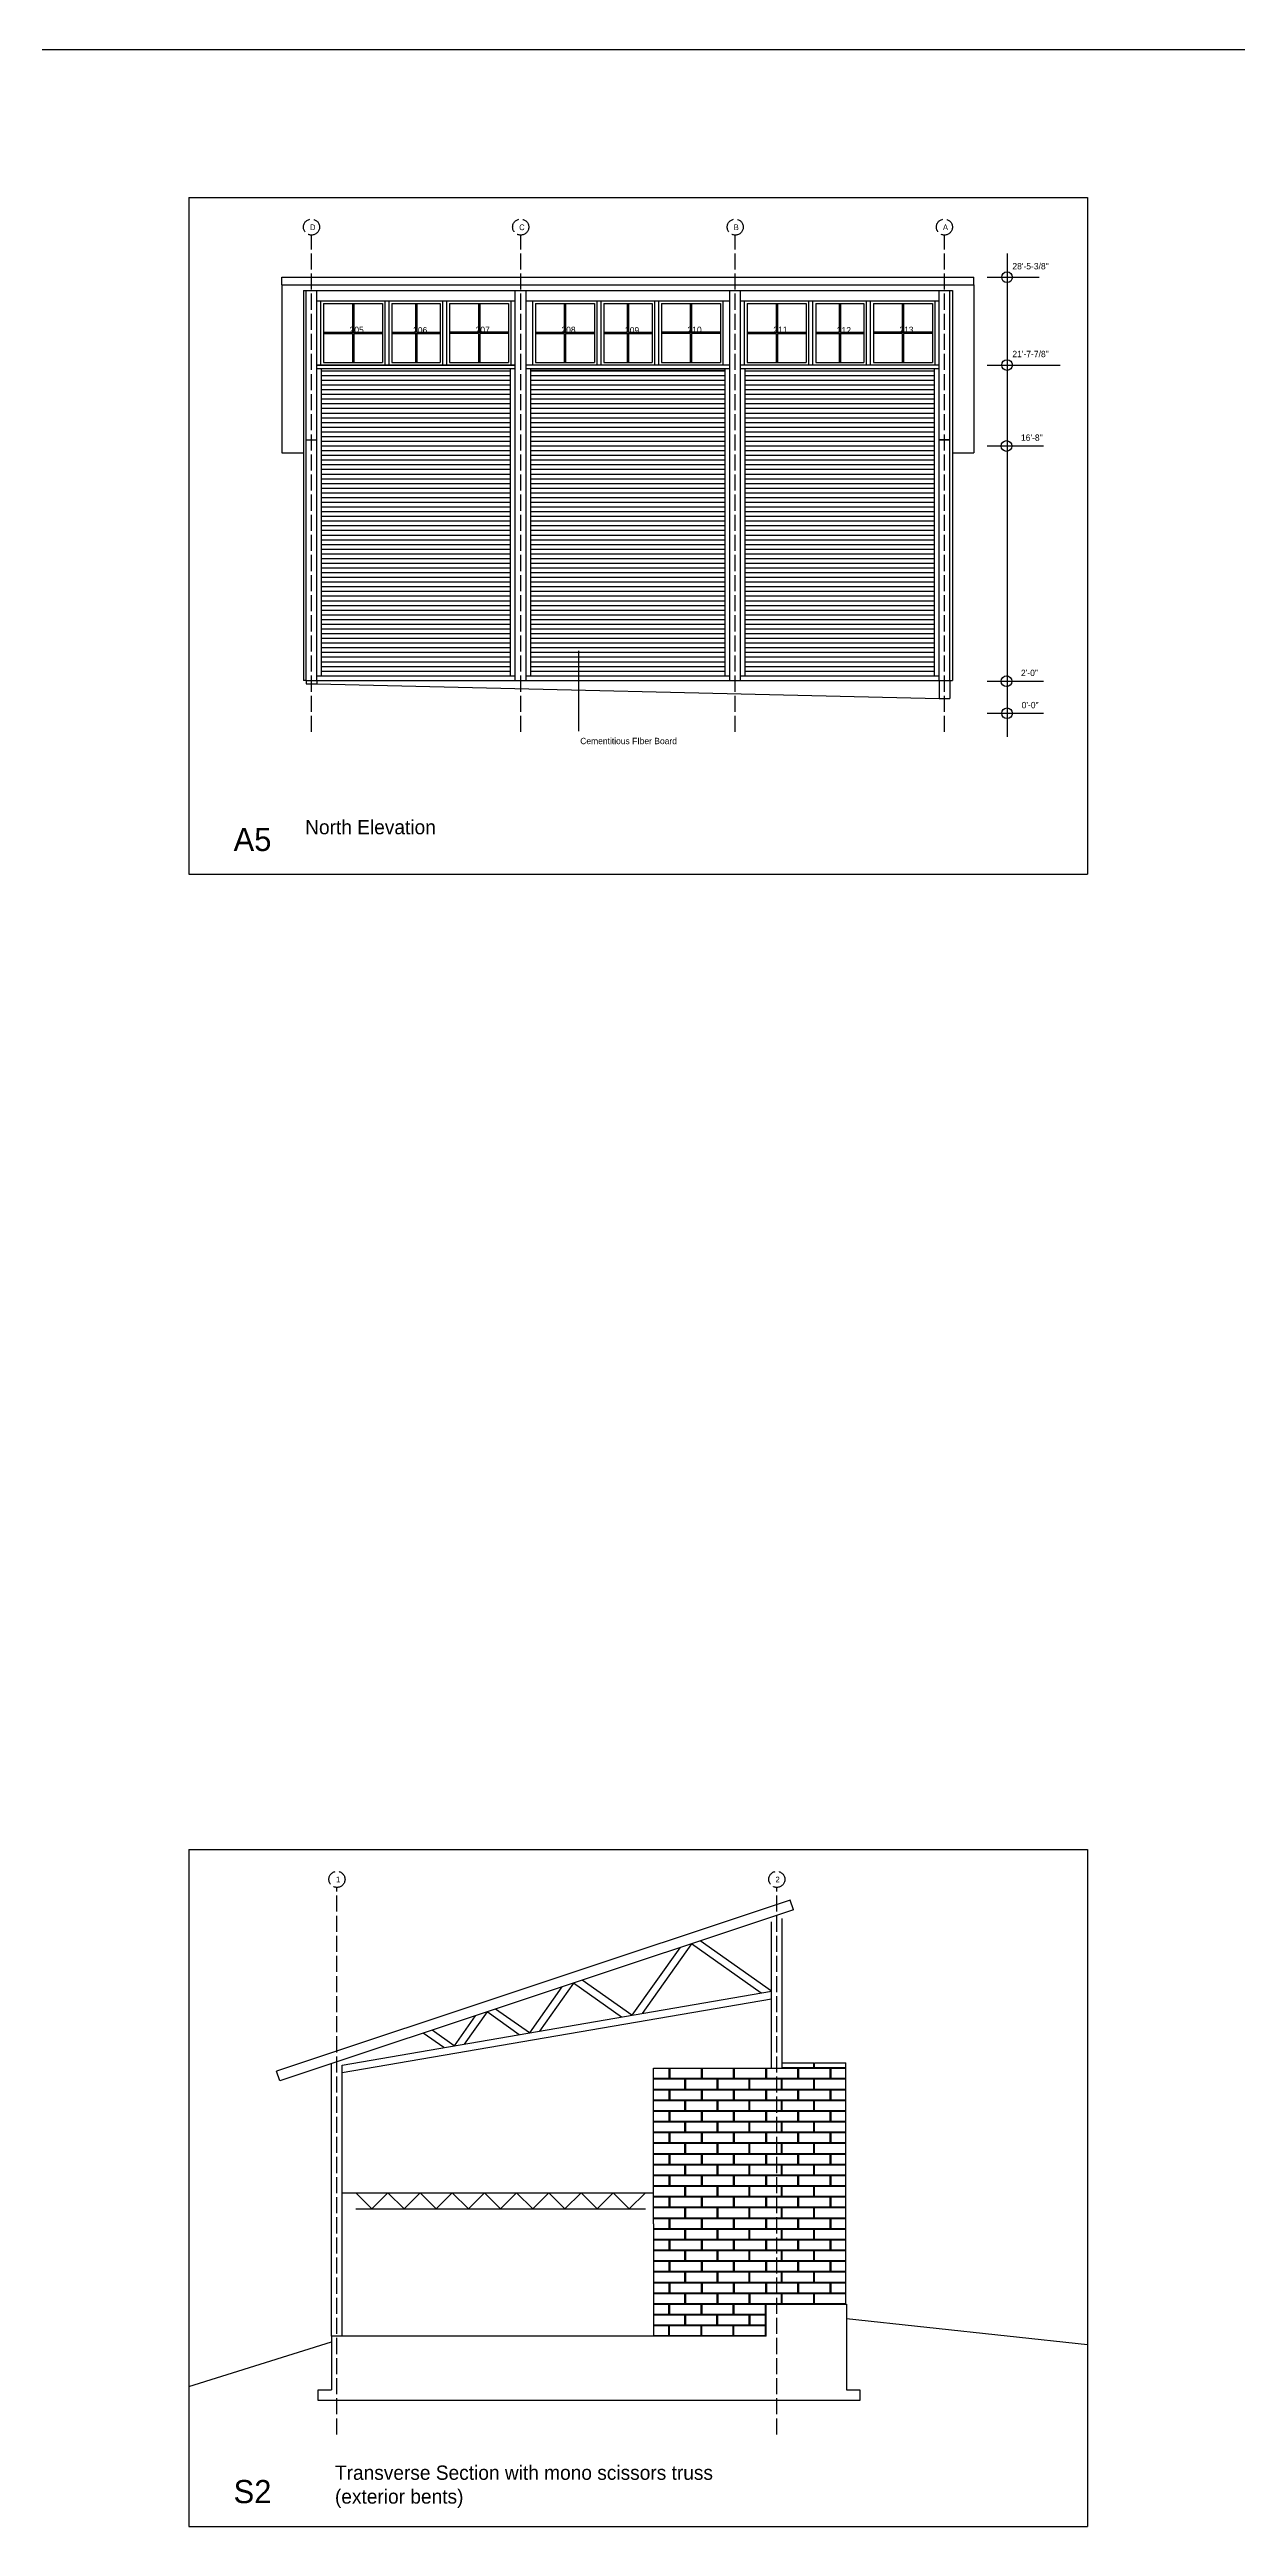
# Model space of a CAD drawing. Header units: inches. Extents: x 1267 to 6358, y -2516 to 4336.
# Drawn here: x 2868 to 3754, y -509 to 1339 of the extents above; entities that cross this region are included whole.
import ezdxf

# ---------------------------------------------------------------- set-up
doc = ezdxf.new("R2010")
doc.units = ezdxf.units.IN
doc.header["$MEASUREMENT"] = 0
doc.linetypes.add('ACAD_ISO02W100', pattern=[15, 12, -3])
for name, color, linetype in [('blocks', 251, 'Continuous'), ('const', 7, 'Continuous'), ('e1', 7, 'Continuous'), ('e2', 251, 'Continuous'), ('grid', 252, 'ACAD_ISO02W100'), ('walls', 7, 'Continuous')]:
    doc.layers.add(name, color=color, linetype=linetype)

msp = doc.modelspace()

# ---------------------------------------------------------------- linework, layer by layer
for p, q in [((2971.7, 1228.4), (3641.8, 1228.4)), ((2971.7, 1228.4), (2971.7, 723.4)), ((3641.8, 1228.4), (3641.8, 723.4)), ((2971.7, 723.4), (3641.8, 723.4)), ((2971.7, -4.1), (3641.8, -4.1)), ((2971.7, -4.1), (2971.7, -509.1)), ((3641.8, -4.1), (3641.8, -509.1)), ((3402.2, -343.3), (3414.2, -343.3)), ((2971.7, -509.1), (3641.8, -509.1))]:
    msp.add_line(p, q)
at = {"layer": 'blocks'}
for p, q in [((3414.2, -166.8), (3414.2, -163.3)), ((3437.7, -166.8), (3437.7, -163.3)), ((3438.2, -166.8), (3438.2, -163.3)), ((3318.2, -174.8), (3330, -174.8)), ((3318.2, -175.3), (3341.7, -175.3)), ((3318.2, -182.8), (3341.7, -182.8)), ((3318.2, -183.3), (3330, -183.3)), ((3330, -174.8), (3330, -167.3)), ((3330, -190.8), (3330, -183.3)), ((3330.5, -167.3), (3330.5, -174.8)), ((3330.5, -174.8), (3354, -174.8)), ((3330.5, -183.3), (3354, -183.3)), ((3330.5, -183.3), (3330.5, -190.8)), ((3341.7, -182.8), (3341.7, -175.3)), ((3342.2, -175.3), (3365.7, -175.3)), ((3342.2, -175.3), (3342.2, -182.8)), ((3342.2, -182.8), (3365.7, -182.8)), ((3354, -174.8), (3354, -167.3)), ((3354, -190.8), (3354, -183.3)), ((3354.5, -167.3), (3354.5, -174.8)), ((3354.5, -174.8), (3378, -174.8)), ((3354.5, -183.3), (3378, -183.3)), ((3354.5, -183.3), (3354.5, -190.8)), ((3365.7, -182.8), (3365.7, -175.3)), ((3366.2, -175.3), (3389.7, -175.3)), ((3366.2, -175.3), (3366.2, -182.8)), ((3366.2, -182.8), (3389.7, -182.8)), ((3378, -174.8), (3378, -167.3)), ((3378, -190.8), (3378, -183.3)), ((3378.5, -167.3), (3378.5, -174.8)), ((3378.5, -174.8), (3402, -174.8)), ((3378.5, -183.3), (3378.5, -190.8)), ((3378.5, -183.3), (3402, -183.3)), ((3389.7, -182.8), (3389.7, -175.3)), ((3390.2, -175.3), (3413.7, -175.3)), ((3390.2, -182.8), (3390.2, -175.3)), ((3390.2, -182.8), (3413.7, -182.8)), ((3402, -174.8), (3402, -167.3)), ((3402, -190.8), (3402, -183.3)), ((3402.5, -167.3), (3402.5, -174.8)), ((3402.5, -174.8), (3426, -174.8)), ((3402.5, -183.3), (3426, -183.3)), ((3402.5, -183.3), (3402.5, -190.8)), ((3413.7, -182.8), (3413.7, -175.3)), ((3414.2, -166.8), (3437.7, -166.8)), ((3414.2, -167.3), (3426, -167.3)), ((3414.2, -175.3), (3437.7, -175.3)), ((3414.2, -182.8), (3414.2, -175.3)), ((3414.2, -182.8), (3437.7, -182.8)), ((3426, -174.8), (3426, -167.3)), ((3426, -190.8), (3426, -183.3)), ((3426.5, -167.3), (3450, -167.3)), ((3426.5, -167.3), (3426.5, -174.8)), ((3426.5, -174.8), (3450, -174.8)), ((3426.5, -183.3), (3450, -183.3)), ((3426.5, -183.3), (3426.5, -190.8)), ((3437.7, -182.8), (3437.7, -175.3)), ((3438.2, -166.8), (3461.7, -166.8)), ((3438.2, -175.3), (3461.7, -175.3)), ((3438.2, -182.8), (3438.2, -175.3)), ((3438.2, -182.8), (3461.7, -182.8)), ((3450, -174.8), (3450, -167.3)), ((3450, -190.8), (3450, -183.3)), ((3450.5, -167.3), (3450.5, -174.8)), ((3450.5, -167.3), (3461.7, -167.3)), ((3450.5, -174.8), (3461.7, -174.8)), ((3450.5, -183.3), (3461.7, -183.3)), ((3450.5, -183.3), (3450.5, -190.8)), ((3318.2, -190.8), (3330, -190.8)), ((3318.2, -191.3), (3341.7, -191.3)), ((3318.2, -198.8), (3341.7, -198.8)), ((3318.2, -199.3), (3330, -199.3)), ((3330, -206.8), (3330, -199.3)), ((3330.5, -190.8), (3354, -190.8)), ((3330.5, -199.3), (3330.5, -206.8)), ((3330.5, -199.3), (3354, -199.3)), ((3341.7, -198.8), (3341.7, -191.3)), ((3342.2, -191.3), (3365.7, -191.3)), ((3342.2, -191.3), (3342.2, -198.8)), ((3342.2, -198.8), (3365.7, -198.8)), ((3354, -206.8), (3354, -199.3)), ((3354.5, -190.8), (3378, -190.8)), ((3354.5, -199.3), (3354.5, -206.8)), ((3354.5, -199.3), (3378, -199.3)), ((3365.7, -198.8), (3365.7, -191.3)), ((3366.2, -191.3), (3389.7, -191.3)), ((3366.2, -191.3), (3366.2, -198.8)), ((3366.2, -198.8), (3389.7, -198.8)), ((3378, -206.8), (3378, -199.3)), ((3378.5, -190.8), (3402, -190.8)), ((3378.5, -199.3), (3378.5, -206.8)), ((3378.5, -199.3), (3402, -199.3)), ((3389.7, -198.8), (3389.7, -191.3)), ((3390.2, -191.3), (3413.7, -191.3)), ((3390.2, -198.8), (3390.2, -191.3)), ((3390.2, -198.8), (3413.7, -198.8)), ((3402, -206.8), (3402, -199.3)), ((3402.5, -190.8), (3426, -190.8)), ((3402.5, -199.3), (3402.5, -206.8)), ((3402.5, -199.3), (3426, -199.3)), ((3413.7, -198.8), (3413.7, -191.3)), ((3414.2, -191.3), (3437.7, -191.3)), ((3414.2, -198.8), (3414.2, -191.3)), ((3414.2, -198.8), (3437.7, -198.8)), ((3426, -206.8), (3426, -199.3)), ((3426.5, -190.8), (3450, -190.8)), ((3426.5, -199.3), (3450, -199.3)), ((3426.5, -199.3), (3426.5, -206.8)), ((3437.7, -198.8), (3437.7, -191.3)), ((3438.2, -191.3), (3461.7, -191.3)), ((3438.2, -198.8), (3438.2, -191.3)), ((3438.2, -198.8), (3461.7, -198.8)), ((3450, -206.8), (3450, -199.3)), ((3450.5, -190.8), (3461.7, -190.8)), ((3450.5, -199.3), (3450.5, -206.8)), ((3450.5, -199.3), (3461.7, -199.3)), ((3318.2, -206.8), (3330, -206.8)), ((3318.2, -207.3), (3341.7, -207.3)), ((3318.2, -214.8), (3341.7, -214.8)), ((3318.2, -215.3), (3330, -215.3)), ((3330, -222.8), (3330, -215.3)), ((3330.5, -206.8), (3354, -206.8)), ((3330.5, -215.3), (3354, -215.3)), ((3330.5, -215.3), (3330.5, -222.8)), ((3341.7, -214.8), (3341.7, -207.3)), ((3342.2, -207.3), (3342.2, -214.8)), ((3342.2, -207.3), (3365.7, -207.3)), ((3342.2, -214.8), (3365.7, -214.8)), ((3354, -222.8), (3354, -215.3)), ((3354.5, -206.8), (3378, -206.8)), ((3354.5, -215.3), (3378, -215.3)), ((3354.5, -215.3), (3354.5, -222.8)), ((3365.7, -214.8), (3365.7, -207.3)), ((3366.2, -207.3), (3389.7, -207.3)), ((3366.2, -207.3), (3366.2, -214.8)), ((3366.2, -214.8), (3389.7, -214.8)), ((3378, -222.8), (3378, -215.3)), ((3378.5, -206.8), (3402, -206.8)), ((3378.5, -215.3), (3378.5, -222.8)), ((3378.5, -215.3), (3402, -215.3)), ((3389.7, -214.8), (3389.7, -207.3)), ((3390.2, -214.8), (3390.2, -207.3)), ((3390.2, -207.3), (3413.7, -207.3)), ((3390.2, -214.8), (3413.7, -214.8)), ((3402, -222.8), (3402, -215.3)), ((3402.5, -206.8), (3426, -206.8)), ((3402.5, -215.3), (3426, -215.3)), ((3402.5, -215.3), (3402.5, -222.8)), ((3413.7, -214.8), (3413.7, -207.3)), ((3414.2, -207.3), (3437.7, -207.3)), ((3414.2, -214.8), (3414.2, -207.3)), ((3414.2, -214.8), (3437.7, -214.8)), ((3426, -222.8), (3426, -215.3)), ((3426.5, -206.8), (3450, -206.8)), ((3426.5, -215.3), (3450, -215.3)), ((3426.5, -215.3), (3426.5, -222.8)), ((3437.7, -214.8), (3437.7, -207.3)), ((3438.2, -214.8), (3438.2, -207.3)), ((3438.2, -207.3), (3461.7, -207.3)), ((3438.2, -214.8), (3461.7, -214.8)), ((3450, -222.8), (3450, -215.3)), ((3450.5, -206.8), (3461.7, -206.8)), ((3450.5, -215.3), (3461.7, -215.3)), ((3450.5, -215.3), (3450.5, -222.8)), ((3318.2, -222.8), (3330, -222.8)), ((3318.2, -223.3), (3341.7, -223.3)), ((3318.2, -230.8), (3341.7, -230.8)), ((3318.2, -231.3), (3330, -231.3)), ((3318.2, -238.8), (3330, -238.8)), ((3318.2, -239.3), (3341.7, -239.3)), ((3330, -238.8), (3330, -231.3)), ((3330.5, -222.8), (3354, -222.8)), ((3330.5, -231.3), (3354, -231.3)), ((3330.5, -231.3), (3330.5, -238.8)), ((3330.5, -238.8), (3354, -238.8)), ((3341.7, -230.8), (3341.7, -223.3)), ((3341.7, -246.8), (3341.7, -239.3)), ((3342.2, -223.3), (3365.7, -223.3)), ((3342.2, -223.3), (3342.2, -230.8)), ((3342.2, -230.8), (3365.7, -230.8)), ((3342.2, -239.3), (3365.7, -239.3)), ((3342.2, -239.3), (3342.2, -246.8)), ((3354, -238.8), (3354, -231.3)), ((3354.5, -222.8), (3378, -222.8)), ((3354.5, -231.3), (3378, -231.3)), ((3354.5, -231.3), (3354.5, -238.8)), ((3354.5, -238.8), (3378, -238.8)), ((3365.7, -230.8), (3365.7, -223.3)), ((3365.7, -246.8), (3365.7, -239.3)), ((3366.2, -223.3), (3389.7, -223.3)), ((3366.2, -223.3), (3366.2, -230.8)), ((3366.2, -230.8), (3389.7, -230.8)), ((3366.2, -239.3), (3389.7, -239.3)), ((3366.2, -239.3), (3366.2, -246.8)), ((3378, -238.8), (3378, -231.3)), ((3378.5, -222.8), (3402, -222.8)), ((3378.5, -231.3), (3378.5, -238.8)), ((3378.5, -231.3), (3402, -231.3)), ((3378.5, -238.8), (3402, -238.8)), ((3389.7, -230.8), (3389.7, -223.3)), ((3389.7, -246.8), (3389.7, -239.3)), ((3390.2, -223.3), (3413.7, -223.3)), ((3390.2, -230.8), (3390.2, -223.3)), ((3390.2, -230.8), (3413.7, -230.8)), ((3390.2, -239.3), (3413.7, -239.3)), ((3390.2, -246.8), (3390.2, -239.3)), ((3402, -238.8), (3402, -231.3)), ((3402.5, -222.8), (3426, -222.8)), ((3402.5, -231.3), (3426, -231.3)), ((3402.5, -231.3), (3402.5, -238.8)), ((3402.5, -238.8), (3426, -238.8)), ((3413.7, -230.8), (3413.7, -223.3)), ((3413.7, -246.8), (3413.7, -239.3)), ((3414.2, -223.3), (3437.7, -223.3)), ((3414.2, -230.8), (3414.2, -223.3)), ((3414.2, -230.8), (3437.7, -230.8)), ((3414.2, -239.3), (3437.7, -239.3)), ((3414.2, -246.8), (3414.2, -239.3)), ((3426, -238.8), (3426, -231.3)), ((3426.5, -222.8), (3450, -222.8)), ((3426.5, -231.3), (3450, -231.3)), ((3426.5, -231.3), (3426.5, -238.8)), ((3426.5, -238.8), (3450, -238.8)), ((3437.7, -230.8), (3437.7, -223.3)), ((3437.7, -246.8), (3437.7, -239.3)), ((3438.2, -223.3), (3461.7, -223.3)), ((3438.2, -230.8), (3438.2, -223.3)), ((3438.2, -230.8), (3461.7, -230.8)), ((3438.2, -239.3), (3461.7, -239.3)), ((3438.2, -246.8), (3438.2, -239.3)), ((3450, -238.8), (3450, -231.3)), ((3450.5, -222.8), (3461.7, -222.8)), ((3450.5, -231.3), (3461.7, -231.3)), ((3450.5, -231.3), (3450.5, -238.8)), ((3450.5, -238.8), (3461.7, -238.8)), ((3318.2, -246.8), (3341.7, -246.8)), ((3318.2, -247.3), (3330, -247.3)), ((3318.2, -254.8), (3330, -254.8)), ((3318.2, -255.3), (3341.7, -255.3)), ((3330, -254.8), (3330, -247.3)), ((3330.5, -247.3), (3354, -247.3)), ((3330.5, -247.3), (3330.5, -254.8)), ((3330.5, -254.8), (3354, -254.8)), ((3341.7, -262.8), (3341.7, -255.3)), ((3342.2, -246.8), (3365.7, -246.8)), ((3342.2, -255.3), (3342.2, -262.8)), ((3342.2, -255.3), (3365.7, -255.3)), ((3354, -254.8), (3354, -247.3)), ((3354.5, -247.3), (3378, -247.3)), ((3354.5, -247.3), (3354.5, -254.8)), ((3354.5, -254.8), (3378, -254.8)), ((3365.7, -262.8), (3365.7, -255.3)), ((3366.2, -246.8), (3389.7, -246.8)), ((3366.2, -255.3), (3389.7, -255.3)), ((3366.2, -255.3), (3366.2, -262.8)), ((3378, -254.8), (3378, -247.3)), ((3378.5, -247.3), (3378.5, -254.8)), ((3378.5, -247.3), (3402, -247.3)), ((3378.5, -254.8), (3402, -254.8)), ((3389.7, -262.8), (3389.7, -255.3)), ((3390.2, -246.8), (3413.7, -246.8)), ((3390.2, -262.8), (3390.2, -255.3)), ((3390.2, -255.3), (3413.7, -255.3)), ((3402, -254.8), (3402, -247.3)), ((3402.5, -247.3), (3426, -247.3)), ((3402.5, -247.3), (3402.5, -254.8)), ((3402.5, -254.8), (3426, -254.8)), ((3413.7, -262.8), (3413.7, -255.3)), ((3414.2, -246.8), (3437.7, -246.8)), ((3414.2, -255.3), (3437.7, -255.3)), ((3414.2, -262.8), (3414.2, -255.3)), ((3426, -254.8), (3426, -247.3)), ((3426.5, -247.3), (3450, -247.3)), ((3426.5, -247.3), (3426.5, -254.8)), ((3426.5, -254.8), (3450, -254.8)), ((3437.7, -262.8), (3437.7, -255.3)), ((3438.2, -246.8), (3461.7, -246.8)), ((3438.2, -262.8), (3438.2, -255.3)), ((3438.2, -255.3), (3461.7, -255.3)), ((3450, -254.8), (3450, -247.3)), ((3450.5, -247.3), (3461.7, -247.3)), ((3450.5, -247.3), (3450.5, -254.8)), ((3450.5, -254.8), (3461.7, -254.8)), ((3318.2, -262.8), (3341.7, -262.8)), ((3318.2, -263.3), (3330, -263.3)), ((3318.2, -270.8), (3330, -270.8)), ((3318.2, -271.3), (3341.7, -271.3)), ((3330, -270.8), (3330, -263.3)), ((3330.5, -263.3), (3354, -263.3)), ((3330.5, -263.3), (3330.5, -270.8)), ((3330.5, -270.8), (3354, -270.8)), ((3341.7, -278.8), (3341.7, -271.3)), ((3342.2, -262.8), (3365.7, -262.8)), ((3342.2, -271.3), (3365.7, -271.3)), ((3342.2, -271.3), (3342.2, -278.8)), ((3354, -270.8), (3354, -263.3)), ((3354.5, -263.3), (3378, -263.3)), ((3354.5, -263.3), (3354.5, -270.8)), ((3354.5, -270.8), (3378, -270.8)), ((3365.7, -278.8), (3365.7, -271.3)), ((3366.2, -262.8), (3389.7, -262.8)), ((3366.2, -271.3), (3389.7, -271.3)), ((3366.2, -271.3), (3366.2, -278.8)), ((3378, -270.8), (3378, -263.3)), ((3378.5, -263.3), (3378.5, -270.8)), ((3378.5, -263.3), (3402, -263.3)), ((3378.5, -270.8), (3402, -270.8)), ((3389.7, -278.8), (3389.7, -271.3)), ((3390.2, -262.8), (3413.7, -262.8)), ((3390.2, -271.3), (3413.7, -271.3)), ((3390.2, -278.8), (3390.2, -271.3)), ((3402, -270.8), (3402, -263.3)), ((3402.5, -263.3), (3426, -263.3)), ((3402.5, -263.3), (3402.5, -270.8)), ((3402.5, -270.8), (3426, -270.8)), ((3413.7, -278.8), (3413.7, -271.3)), ((3414.2, -262.8), (3437.7, -262.8)), ((3414.2, -271.3), (3437.7, -271.3)), ((3414.2, -278.8), (3414.2, -271.3)), ((3426, -270.8), (3426, -263.3)), ((3426.5, -263.3), (3450, -263.3)), ((3426.5, -263.3), (3426.5, -270.8)), ((3426.5, -270.8), (3450, -270.8)), ((3437.7, -278.8), (3437.7, -271.3)), ((3438.2, -262.8), (3461.7, -262.8)), ((3438.2, -271.3), (3461.7, -271.3)), ((3438.2, -278.8), (3438.2, -271.3)), ((3450, -270.8), (3450, -263.3)), ((3450.5, -263.3), (3461.7, -263.3)), ((3450.5, -263.3), (3450.5, -270.8)), ((3450.5, -270.8), (3461.7, -270.8)), ((3318.2, -278.8), (3341.7, -278.8)), ((3318.2, -279.3), (3330, -279.3)), ((3318.2, -286.8), (3330, -286.8)), ((3318.2, -287.3), (3341.7, -287.3)), ((3318.2, -294.8), (3341.7, -294.8)), ((3318.2, -295.3), (3330, -295.3)), ((3330, -286.8), (3330, -279.3)), ((3330, -302.8), (3330, -295.3)), ((3330.5, -279.3), (3354, -279.3)), ((3330.5, -279.3), (3330.5, -286.8)), ((3330.5, -286.8), (3354, -286.8)), ((3330.5, -295.3), (3354, -295.3)), ((3330.5, -295.3), (3330.5, -302.8)), ((3341.7, -294.8), (3341.7, -287.3)), ((3342.2, -278.8), (3365.7, -278.8)), ((3342.2, -287.3), (3365.7, -287.3)), ((3342.2, -287.3), (3342.2, -294.8)), ((3342.2, -294.8), (3365.7, -294.8)), ((3354, -286.8), (3354, -279.3)), ((3354, -302.8), (3354, -295.3)), ((3354.5, -279.3), (3378, -279.3)), ((3354.5, -279.3), (3354.5, -286.8)), ((3354.5, -286.8), (3378, -286.8)), ((3354.5, -295.3), (3378, -295.3)), ((3354.5, -295.3), (3354.5, -302.8)), ((3365.7, -294.8), (3365.7, -287.3)), ((3366.2, -278.8), (3389.7, -278.8)), ((3366.2, -287.3), (3389.7, -287.3)), ((3366.2, -287.3), (3366.2, -294.8)), ((3366.2, -294.8), (3389.7, -294.8)), ((3378, -286.8), (3378, -279.3)), ((3378, -302.8), (3378, -295.3)), ((3378.5, -279.3), (3378.5, -286.8)), ((3378.5, -279.3), (3402, -279.3)), ((3378.5, -286.8), (3402, -286.8)), ((3378.5, -295.3), (3378.5, -302.8)), ((3378.5, -295.3), (3402, -295.3)), ((3389.7, -294.8), (3389.7, -287.3)), ((3390.2, -278.8), (3413.7, -278.8)), ((3390.2, -287.3), (3413.7, -287.3)), ((3390.2, -294.8), (3390.2, -287.3)), ((3390.2, -294.8), (3413.7, -294.8)), ((3402, -286.8), (3402, -279.3)), ((3402, -302.8), (3402, -295.3)), ((3402.5, -279.3), (3426, -279.3)), ((3402.5, -279.3), (3402.5, -286.8)), ((3402.5, -286.8), (3426, -286.8)), ((3402.5, -295.3), (3426, -295.3)), ((3402.5, -295.3), (3402.5, -302.8)), ((3413.7, -294.8), (3413.7, -287.3)), ((3414.2, -278.8), (3437.7, -278.8)), ((3414.2, -287.3), (3437.7, -287.3)), ((3414.2, -294.8), (3414.2, -287.3)), ((3414.2, -294.8), (3437.7, -294.8)), ((3426, -286.8), (3426, -279.3)), ((3426, -302.8), (3426, -295.3)), ((3426.5, -279.3), (3450, -279.3)), ((3426.5, -279.3), (3426.5, -286.8)), ((3426.5, -286.8), (3450, -286.8)), ((3426.5, -295.3), (3450, -295.3)), ((3426.5, -295.3), (3426.5, -302.8)), ((3437.7, -294.8), (3437.7, -287.3)), ((3438.2, -278.8), (3461.7, -278.8)), ((3438.2, -287.3), (3461.7, -287.3)), ((3438.2, -294.8), (3438.2, -287.3)), ((3438.2, -294.8), (3461.7, -294.8)), ((3450, -286.8), (3450, -279.3)), ((3450, -302.8), (3450, -295.3)), ((3450.5, -279.3), (3461.7, -279.3)), ((3450.5, -279.3), (3450.5, -286.8)), ((3450.5, -286.8), (3461.7, -286.8)), ((3450.5, -295.3), (3461.7, -295.3)), ((3450.5, -295.3), (3450.5, -302.8)), ((3318.2, -302.8), (3330, -302.8)), ((3318.2, -303.3), (3341.7, -303.3)), ((3318.2, -310.8), (3341.7, -310.8)), ((3318.2, -311.3), (3330, -311.3)), ((3330, -318.8), (3330, -311.3)), ((3330.5, -302.8), (3354, -302.8)), ((3330.5, -311.3), (3354, -311.3)), ((3330.5, -311.3), (3330.5, -318.8)), ((3341.7, -310.8), (3341.7, -303.3)), ((3342.2, -303.3), (3365.7, -303.3)), ((3342.2, -303.3), (3342.2, -310.8)), ((3342.2, -310.8), (3365.7, -310.8)), ((3354, -318.8), (3354, -311.3)), ((3354.5, -302.8), (3378, -302.8)), ((3354.5, -311.3), (3378, -311.3)), ((3354.5, -311.3), (3354.5, -318.8)), ((3365.7, -310.8), (3365.7, -303.3)), ((3366.2, -303.3), (3389.7, -303.3)), ((3366.2, -303.3), (3366.2, -310.8)), ((3366.2, -310.8), (3389.7, -310.8)), ((3378, -318.8), (3378, -311.3)), ((3378.5, -302.8), (3402, -302.8)), ((3378.5, -311.3), (3402, -311.3)), ((3378.5, -311.3), (3378.5, -318.8)), ((3389.7, -310.8), (3389.7, -303.3)), ((3390.2, -303.3), (3413.7, -303.3)), ((3390.2, -310.8), (3390.2, -303.3)), ((3390.2, -310.8), (3413.7, -310.8)), ((3402, -318.8), (3402, -311.3)), ((3402.5, -302.8), (3426, -302.8)), ((3402.5, -311.3), (3426, -311.3)), ((3402.5, -311.3), (3402.5, -318.8)), ((3413.7, -310.8), (3413.7, -303.3)), ((3414.2, -303.3), (3437.7, -303.3)), ((3414.2, -310.8), (3414.2, -303.3)), ((3414.2, -310.8), (3437.7, -310.8)), ((3426, -318.8), (3426, -311.3)), ((3426.5, -302.8), (3450, -302.8)), ((3426.5, -311.3), (3450, -311.3)), ((3426.5, -311.3), (3426.5, -318.8)), ((3437.7, -310.8), (3437.7, -303.3)), ((3438.2, -303.3), (3461.7, -303.3)), ((3438.2, -310.8), (3438.2, -303.3)), ((3438.2, -310.8), (3461.7, -310.8)), ((3450, -318.8), (3450, -311.3)), ((3450.5, -302.8), (3461.7, -302.8)), ((3450.5, -311.3), (3461.7, -311.3)), ((3450.5, -311.3), (3450.5, -318.8)), ((3318.2, -318.8), (3330, -318.8)), ((3318.2, -319.3), (3341.7, -319.3)), ((3318.2, -326.8), (3341.7, -326.8)), ((3318.2, -327.3), (3330, -327.3)), ((3330, -334.8), (3330, -327.3)), ((3330.5, -318.8), (3354, -318.8)), ((3330.5, -327.3), (3330.5, -334.8)), ((3330.5, -327.3), (3354, -327.3)), ((3341.7, -326.8), (3341.7, -319.3)), ((3342.2, -319.3), (3342.2, -326.8)), ((3342.2, -319.3), (3365.7, -319.3)), ((3342.2, -326.8), (3365.7, -326.8)), ((3354, -334.8), (3354, -327.3)), ((3354.5, -318.8), (3378, -318.8)), ((3354.5, -327.3), (3378, -327.3)), ((3354.5, -327.3), (3354.5, -334.8)), ((3365.7, -326.8), (3365.7, -319.3)), ((3366.2, -319.3), (3366.2, -326.8)), ((3366.2, -319.3), (3389.7, -319.3)), ((3366.2, -326.8), (3389.7, -326.8)), ((3378, -334.8), (3378, -327.3)), ((3378.5, -318.8), (3402, -318.8)), ((3378.5, -327.3), (3378.5, -334.8)), ((3378.5, -327.3), (3402, -327.3)), ((3389.7, -326.8), (3389.7, -319.3)), ((3390.2, -326.8), (3390.2, -319.3)), ((3390.2, -319.3), (3413.7, -319.3)), ((3390.2, -326.8), (3413.7, -326.8)), ((3402, -334.8), (3402, -327.3)), ((3402.5, -318.8), (3426, -318.8)), ((3402.5, -327.3), (3402.5, -334.8)), ((3402.5, -327.3), (3426, -327.3)), ((3413.7, -326.8), (3413.7, -319.3)), ((3414.2, -319.3), (3437.7, -319.3)), ((3414.2, -326.8), (3414.2, -319.3)), ((3414.2, -326.8), (3437.7, -326.8)), ((3426, -334.8), (3426, -327.3)), ((3426.5, -318.8), (3450, -318.8)), ((3426.5, -327.3), (3450, -327.3)), ((3426.5, -327.3), (3426.5, -334.8)), ((3437.7, -326.8), (3437.7, -319.3)), ((3438.2, -326.8), (3438.2, -319.3)), ((3438.2, -319.3), (3461.7, -319.3)), ((3438.2, -326.8), (3461.7, -326.8)), ((3450, -334.8), (3450, -327.3)), ((3450.5, -318.8), (3461.7, -318.8)), ((3450.5, -327.3), (3450.5, -334.8)), ((3450.5, -327.3), (3461.7, -327.3)), ((3318.2, -334.8), (3330, -334.8)), ((3318.2, -335.3), (3341.7, -335.3)), ((3318.2, -342.8), (3341.7, -342.8)), ((3318.2, -343.3), (3329.7, -343.3)), ((3318.2, -350.8), (3329.7, -350.8)), ((3329.7, -350.8), (3329.7, -343.3)), ((3330.2, -343.3), (3330.2, -350.8)), ((3330.2, -343.3), (3353.7, -343.3)), ((3330.2, -350.8), (3353.7, -350.8)), ((3330.5, -334.8), (3354, -334.8)), ((3341.7, -342.8), (3341.7, -335.3)), ((3342.2, -335.3), (3365.7, -335.3)), ((3342.2, -335.3), (3342.2, -342.8)), ((3342.2, -342.8), (3365.7, -342.8)), ((3353.7, -350.8), (3353.7, -343.3)), ((3354.2, -343.3), (3377.7, -343.3)), ((3354.2, -343.3), (3354.2, -350.8)), ((3354.2, -350.8), (3377.7, -350.8)), ((3354.5, -334.8), (3378, -334.8)), ((3365.7, -342.8), (3365.7, -335.3)), ((3366.2, -335.3), (3389.7, -335.3)), ((3366.2, -335.3), (3366.2, -342.8)), ((3366.2, -342.8), (3389.7, -342.8)), ((3377.7, -350.8), (3377.7, -343.3)), ((3378.2, -343.3), (3378.2, -350.8)), ((3378.2, -343.3), (3401.7, -343.3)), ((3378.2, -350.8), (3401.7, -350.8)), ((3378.5, -334.8), (3402, -334.8)), ((3389.7, -342.8), (3389.7, -335.3)), ((3390.2, -335.3), (3413.7, -335.3)), ((3390.2, -335.3), (3390.2, -342.8)), ((3390.2, -342.8), (3413.7, -342.8)), ((3401.7, -350.8), (3401.7, -343.3)), ((3402.5, -334.8), (3426, -334.8)), ((3413.7, -342.8), (3413.7, -335.3)), ((3414.2, -335.3), (3437.7, -335.3)), ((3414.2, -342.8), (3414.2, -335.3)), ((3414.2, -342.8), (3437.7, -342.8)), ((3426.5, -334.8), (3450, -334.8)), ((3437.7, -342.8), (3437.7, -335.3)), ((3438.2, -335.3), (3461.7, -335.3)), ((3438.2, -342.8), (3438.2, -335.3)), ((3438.2, -342.8), (3461.7, -342.8)), ((3450.5, -334.8), (3461.7, -334.8)), ((3318.2, -351.3), (3341.5, -351.3)), ((3318.2, -358.8), (3341.5, -358.8)), ((3318.2, -359.3), (3329.7, -359.3)), ((3318.2, -366.8), (3329.7, -366.8)), ((3329.7, -366.8), (3329.7, -359.3)), ((3330.2, -366.8), (3330.2, -359.3)), ((3330.2, -359.3), (3353.7, -359.3)), ((3330.2, -366.8), (3353.7, -366.8)), ((3341.5, -358.8), (3341.5, -351.3)), ((3342, -351.3), (3365.5, -351.3)), ((3342, -351.3), (3342, -358.8)), ((3342, -358.8), (3365.5, -358.8)), ((3353.7, -366.8), (3353.7, -359.3)), ((3354.2, -359.3), (3377.7, -359.3)), ((3354.2, -366.8), (3354.2, -359.3)), ((3354.2, -366.8), (3377.7, -366.8)), ((3365.5, -358.8), (3365.5, -351.3)), ((3366, -351.3), (3389.5, -351.3)), ((3366, -351.3), (3366, -358.8)), ((3366, -358.8), (3389.5, -358.8)), ((3377.7, -366.8), (3377.7, -359.3)), ((3378.2, -366.8), (3378.2, -359.3)), ((3378.2, -359.3), (3401.7, -359.3)), ((3378.2, -366.8), (3401.7, -366.8)), ((3389.5, -358.8), (3389.5, -351.3)), ((3390, -351.3), (3401.7, -351.3)), ((3390, -351.3), (3390, -358.8)), ((3390, -358.8), (3401.7, -358.8)), ((3401.7, -358.8), (3401.7, -351.3)), ((3401.7, -366.8), (3401.7, -359.3))]:
    msp.add_line(p, q, dxfattribs=at)
at = {"layer": 'e1'}
for p, q in [((1267.5, 1338.7), (6357.7, 1338.7)), ((3041.2, 1163.1), (3557.2, 1163.1)), ((3041.2, 1163.1), (3041.2, 1037.9)), ((3067.2, 1047.5), (3067.2, 1158.8)), ((3215.2, 868), (3215.2, 1158.8)), ((3223.2, 868), (3223.2, 1158.8)), ((3375.2, 868), (3375.2, 1158.8)), ((3383.2, 868), (3383.2, 1158.8)), ((3531.2, 1047.5), (3531.2, 1158.8)), ((3557.2, 1163.1), (3557.2, 1037.9)), ((3215.2, 1103.3), (3067.2, 1103.3)), ((3067.2, 1100.8), (3215.2, 1100.8)), ((3375.2, 1103.3), (3223.2, 1103.3)), ((3223.2, 1100.8), (3375.2, 1100.8)), ((3531.2, 1103.3), (3383.2, 1103.3)), ((3383.2, 1100.8), (3531.2, 1100.8)), ((3041.2, 1037.9), (3057.2, 1037.9)), ((3541.2, 1037.9), (3557.2, 1037.9)), ((3067.2, 871.5), (3215.2, 871.5)), ((3223.2, 871.5), (3375.2, 871.5)), ((3383.2, 871.5), (3531.2, 871.5)), ((3067.2, 868), (3531.2, 868)), ((3406.2, -109.9), (3353.1, -72.3)), ((3337.8, -77.4), (3302.2, -127.8)), ((3346.6, -74.5), (3309.8, -126.5)), ((3398.6, -111.2), (3346.6, -74.5)), ((3086.2, -164.9), (3406.2, -109.9)), ((3249.9, -106.7), (3225.7, -140.9)), ((3258.7, -103.8), (3233.3, -139.6)), ((3294.5, -129.1), (3258.7, -103.8)), ((3302.2, -127.8), (3265.1, -101.6)), ((3086.2, -170.5), (3406.2, -115.5)), ((3185.3, -128.3), (3169.5, -150.6)), ((3194.1, -125.3), (3177.1, -149.3)), ((3218, -142.3), (3194.1, -125.3)), ((3225.7, -140.9), (3200.5, -123.2)), ((3161.8, -151.9), (3146.6, -141.2)), ((3169.5, -150.6), (3153.1, -139)), ((3318.2, -283.3), (3318.2, -167.2))]:
    msp.add_line(p, q, dxfattribs=at)
at = {"layer": 'e2'}
for p, q in [((3581.9, 1186.6), (3581.9, 826)), ((3567.2, 1168.8), (3605.8, 1168.8)), ((3057.2, 1158.8), (3541.2, 1158.8)), ((3057.2, 1158.8), (3057.2, 868)), ((3067.2, 1151.3), (3215.2, 1151.3)), ((3070.2, 1103.3), (3070.2, 1151.3)), ((3072.2, 1149.3), (3072.2, 1105.3)), ((3072.2, 1149.3), (3116.2, 1149.3)), ((3093.7, 1149.3), (3093.7, 1127.8)), ((3094.7, 1149.3), (3094.7, 1127.8)), ((3116.2, 1149.3), (3116.2, 1105.3)), ((3118.2, 1103.3), (3118.2, 1151.3)), ((3121.2, 1103.3), (3121.2, 1151.3)), ((3123.2, 1149.3), (3123.2, 1105.3)), ((3123.2, 1149.3), (3159.2, 1149.3)), ((3140.7, 1149.3), (3140.7, 1127.8)), ((3141.7, 1149.3), (3141.7, 1127.8)), ((3159.2, 1149.3), (3159.2, 1105.3)), ((3161.2, 1103.3), (3161.2, 1151.3)), ((3164.2, 1103.3), (3164.2, 1151.3)), ((3166.2, 1149.3), (3166.2, 1105.3)), ((3166.2, 1149.3), (3210.2, 1149.3)), ((3187.7, 1149.3), (3187.7, 1127.8)), ((3188.7, 1149.3), (3188.7, 1127.8)), ((3210.2, 1149.3), (3210.2, 1105.3)), ((3212.2, 1103.3), (3212.2, 1151.3)), ((3223.2, 1151.3), (3375.2, 1151.3)), ((3228.2, 1103.3), (3228.2, 1151.3)), ((3230.2, 1149.3), (3230.2, 1105.3)), ((3230.2, 1149.3), (3274.2, 1149.3)), ((3251.7, 1149.3), (3251.7, 1127.8)), ((3252.7, 1149.3), (3252.7, 1127.8)), ((3274.2, 1149.3), (3274.2, 1105.3)), ((3276.2, 1103.3), (3276.2, 1151.3)), ((3279.2, 1103.3), (3279.2, 1151.3)), ((3281.2, 1149.3), (3281.2, 1105.3)), ((3281.2, 1149.3), (3317.2, 1149.3)), ((3298.7, 1149.3), (3298.7, 1127.8)), ((3299.7, 1149.3), (3299.7, 1127.8)), ((3317.2, 1149.3), (3317.2, 1105.3)), ((3319.2, 1103.3), (3319.2, 1151.3)), ((3322.2, 1103.3), (3322.2, 1151.3)), ((3324.2, 1149.3), (3324.2, 1105.3)), ((3324.2, 1149.3), (3368.2, 1149.3)), ((3345.7, 1149.3), (3345.7, 1127.8)), ((3346.7, 1149.3), (3346.7, 1127.8)), ((3368.2, 1149.3), (3368.2, 1105.3)), ((3370.2, 1103.3), (3370.2, 1151.3)), ((3383.2, 1151.3), (3531.2, 1151.3)), ((3386.2, 1103.3), (3386.2, 1151.3)), ((3388.2, 1149.3), (3388.2, 1105.3)), ((3388.2, 1149.3), (3432.2, 1149.3)), ((3409.7, 1149.3), (3409.7, 1127.8)), ((3410.7, 1149.3), (3410.7, 1127.8)), ((3432.2, 1149.3), (3432.2, 1105.3)), ((3434.2, 1103.3), (3434.2, 1151.3)), ((3437.2, 1103.3), (3437.2, 1151.3)), ((3439.2, 1149.3), (3439.2, 1105.3)), ((3439.2, 1149.3), (3475.2, 1149.3)), ((3456.7, 1149.3), (3456.7, 1127.8)), ((3457.7, 1149.3), (3457.7, 1127.8)), ((3475.2, 1149.3), (3475.2, 1105.3)), ((3477.2, 1103.3), (3477.2, 1151.3)), ((3480.2, 1103.3), (3480.2, 1151.3)), ((3482.2, 1149.3), (3482.2, 1105.3)), ((3482.2, 1149.3), (3526.2, 1149.3)), ((3503.7, 1149.3), (3503.7, 1127.8)), ((3504.7, 1149.3), (3504.7, 1127.8)), ((3526.2, 1149.3), (3526.2, 1105.3)), ((3528.2, 1103.3), (3528.2, 1151.3)), ((3541.2, 1158.8), (3541.2, 868)), ((3072.2, 1127.8), (3093.7, 1127.8)), ((3094.7, 1127.8), (3116.2, 1127.8)), ((3123.2, 1127.8), (3140.7, 1127.8)), ((3141.7, 1127.8), (3159.2, 1127.8)), ((3187.7, 1127.8), (3166.2, 1127.8)), ((3210.2, 1127.8), (3188.7, 1127.8)), ((3230.2, 1127.8), (3251.7, 1127.8)), ((3252.7, 1127.8), (3274.2, 1127.8)), ((3281.2, 1127.8), (3298.7, 1127.8)), ((3299.7, 1127.8), (3317.2, 1127.8)), ((3345.7, 1127.8), (3324.2, 1127.8)), ((3368.2, 1127.8), (3346.7, 1127.8)), ((3388.2, 1127.8), (3409.7, 1127.8)), ((3410.7, 1127.8), (3432.2, 1127.8)), ((3439.2, 1127.8), (3456.7, 1127.8)), ((3457.7, 1127.8), (3475.2, 1127.8)), ((3503.7, 1127.8), (3482.2, 1127.8)), ((3526.2, 1127.8), (3504.7, 1127.8)), ((3072.2, 1126.8), (3093.7, 1126.8)), ((3093.7, 1126.8), (3093.7, 1105.3)), ((3094.7, 1126.8), (3116.2, 1126.8)), ((3094.7, 1126.8), (3094.7, 1105.3)), ((3123.2, 1126.8), (3140.7, 1126.8)), ((3140.7, 1126.8), (3140.7, 1105.3)), ((3141.7, 1126.8), (3159.2, 1126.8)), ((3141.7, 1126.8), (3141.7, 1105.3)), ((3187.7, 1126.8), (3166.2, 1126.8)), ((3187.7, 1126.8), (3187.7, 1105.3)), ((3210.2, 1126.8), (3188.7, 1126.8)), ((3188.7, 1126.8), (3188.7, 1105.3)), ((3230.2, 1126.8), (3251.7, 1126.8)), ((3251.7, 1126.8), (3251.7, 1105.3)), ((3252.7, 1126.8), (3274.2, 1126.8)), ((3252.7, 1126.8), (3252.7, 1105.3)), ((3281.2, 1126.8), (3298.7, 1126.8)), ((3298.7, 1126.8), (3298.7, 1105.3)), ((3299.7, 1126.8), (3317.2, 1126.8)), ((3299.7, 1126.8), (3299.7, 1105.3)), ((3345.7, 1126.8), (3324.2, 1126.8)), ((3345.7, 1126.8), (3345.7, 1105.3)), ((3368.2, 1126.8), (3346.7, 1126.8)), ((3346.7, 1126.8), (3346.7, 1105.3)), ((3388.2, 1126.8), (3409.7, 1126.8)), ((3409.7, 1126.8), (3409.7, 1105.3)), ((3410.7, 1126.8), (3432.2, 1126.8)), ((3410.7, 1126.8), (3410.7, 1105.3)), ((3439.2, 1126.8), (3456.7, 1126.8)), ((3456.7, 1126.8), (3456.7, 1105.3)), ((3457.7, 1126.8), (3457.7, 1105.3)), ((3457.7, 1126.8), (3475.2, 1126.8)), ((3503.7, 1126.8), (3482.2, 1126.8)), ((3503.7, 1126.8), (3503.7, 1105.3)), ((3526.2, 1126.8), (3504.7, 1126.8)), ((3504.7, 1126.8), (3504.7, 1105.3)), ((3067.2, 1103.3), (3215.2, 1103.3)), ((3070.7, 871.5), (3070.7, 1100.8)), ((3070.7, 1099), (3211.7, 1099)), ((3070.7, 1095.5), (3211.7, 1095.5)), ((3070.7, 1092), (3211.7, 1092)), ((3072.2, 1105.3), (3116.2, 1105.3)), ((3123.2, 1105.3), (3159.2, 1105.3)), ((3166.2, 1105.3), (3210.2, 1105.3)), ((3211.7, 871.5), (3211.7, 1100.8)), ((3226.7, 871.5), (3226.7, 1100.8)), ((3226.7, 1099.5), (3371.7, 1099.5)), ((3226.7, 1099), (3371.7, 1099)), ((3226.7, 1095.5), (3371.7, 1095.5)), ((3226.7, 1092), (3371.7, 1092)), ((3230.2, 1105.3), (3274.2, 1105.3)), ((3281.2, 1105.3), (3317.2, 1105.3)), ((3324.2, 1105.3), (3368.2, 1105.3)), ((3371.7, 871.5), (3371.7, 1100.8)), ((3386.7, 871.5), (3386.7, 1100.8)), ((3386.7, 1099), (3527.7, 1099)), ((3386.7, 1095.5), (3527.7, 1095.5)), ((3386.7, 1092), (3527.7, 1092)), ((3388.2, 1105.3), (3432.2, 1105.3)), ((3439.2, 1105.3), (3475.2, 1105.3)), ((3482.2, 1105.3), (3526.2, 1105.3)), ((3527.7, 871.5), (3527.7, 1100.8)), ((3567.2, 1103.3), (3621.6, 1103.3)), ((3568.5, 1103.3), (3570.6, 1103.3)), ((3070.7, 1088.5), (3211.7, 1088.5)), ((3070.7, 1085), (3211.7, 1085)), ((3070.7, 1081.5), (3211.7, 1081.5)), ((3070.7, 1078), (3211.7, 1078)), ((3070.7, 1074.5), (3211.7, 1074.5)), ((3226.7, 1088.5), (3371.7, 1088.5)), ((3226.7, 1085), (3371.7, 1085)), ((3226.7, 1081.5), (3371.7, 1081.5)), ((3226.7, 1078), (3371.7, 1078)), ((3226.7, 1074.5), (3371.7, 1074.5)), ((3386.7, 1088.5), (3527.7, 1088.5)), ((3386.7, 1085), (3527.7, 1085)), ((3386.7, 1081.5), (3527.7, 1081.5)), ((3386.7, 1078), (3527.7, 1078)), ((3386.7, 1074.5), (3527.7, 1074.5)), ((3070.7, 1071), (3211.7, 1071)), ((3070.7, 1067.5), (3211.7, 1067.5)), ((3070.7, 1064), (3211.7, 1064)), ((3070.7, 1060.5), (3211.7, 1060.5)), ((3070.7, 1057), (3211.7, 1057)), ((3070.7, 1053.5), (3211.7, 1053.5)), ((3226.7, 1071), (3371.7, 1071)), ((3226.7, 1067.5), (3371.7, 1067.5)), ((3226.7, 1064), (3371.7, 1064)), ((3226.7, 1060.5), (3371.7, 1060.5)), ((3226.7, 1057), (3371.7, 1057)), ((3226.7, 1053.5), (3371.7, 1053.5)), ((3386.7, 1071), (3527.7, 1071)), ((3386.7, 1067.5), (3527.7, 1067.5)), ((3386.7, 1064), (3527.7, 1064)), ((3386.7, 1060.5), (3527.7, 1060.5)), ((3386.7, 1057), (3527.7, 1057)), ((3386.7, 1053.5), (3527.7, 1053.5)), ((3070.7, 1050), (3211.7, 1050)), ((3070.7, 1046.5), (3211.7, 1046.5)), ((3070.7, 1043), (3211.7, 1043)), ((3070.7, 1039.5), (3211.7, 1039.5)), ((3070.7, 1036), (3211.7, 1036)), ((3226.7, 1050), (3371.7, 1050)), ((3226.7, 1046.5), (3371.7, 1046.5)), ((3226.7, 1043), (3371.7, 1043)), ((3226.7, 1039.5), (3371.7, 1039.5)), ((3226.7, 1036), (3371.7, 1036)), ((3386.7, 1050), (3527.7, 1050)), ((3386.7, 1046.5), (3527.7, 1046.5)), ((3386.7, 1043), (3527.7, 1043)), ((3386.7, 1039.5), (3527.7, 1039.5)), ((3386.7, 1036), (3527.7, 1036)), ((3567.2, 1043), (3609.1, 1043)), ((3070.7, 1032.5), (3211.7, 1032.5)), ((3070.7, 1029), (3211.7, 1029)), ((3070.7, 1025.5), (3211.7, 1025.5)), ((3070.7, 1022), (3211.7, 1022)), ((3070.7, 1018.5), (3211.7, 1018.5)), ((3226.7, 1032.5), (3371.7, 1032.5)), ((3226.7, 1029), (3371.7, 1029)), ((3226.7, 1025.5), (3371.7, 1025.5)), ((3226.7, 1022), (3371.7, 1022)), ((3226.7, 1018.5), (3371.7, 1018.5)), ((3386.7, 1032.5), (3527.7, 1032.5)), ((3386.7, 1029), (3527.7, 1029)), ((3386.7, 1025.5), (3527.7, 1025.5)), ((3386.7, 1022), (3527.7, 1022)), ((3386.7, 1018.5), (3527.7, 1018.5)), ((3070.7, 1015), (3211.7, 1015)), ((3070.7, 1011.5), (3211.7, 1011.5)), ((3070.7, 1008), (3211.7, 1008)), ((3070.7, 1004.5), (3211.7, 1004.5)), ((3070.7, 1001), (3211.7, 1001)), ((3226.7, 1015), (3371.7, 1015)), ((3226.7, 1011.5), (3371.7, 1011.5)), ((3226.7, 1008), (3371.7, 1008)), ((3226.7, 1004.5), (3371.7, 1004.5)), ((3226.7, 1001), (3371.7, 1001)), ((3386.7, 1015), (3527.7, 1015)), ((3386.7, 1011.5), (3527.7, 1011.5)), ((3386.7, 1008), (3527.7, 1008)), ((3386.7, 1004.5), (3527.7, 1004.5)), ((3386.7, 1001), (3527.7, 1001)), ((3070.7, 997.5), (3211.7, 997.5)), ((3070.7, 994), (3211.7, 994)), ((3070.7, 990.5), (3211.7, 990.5)), ((3070.7, 987), (3211.7, 987)), ((3070.7, 983.5), (3211.7, 983.5)), ((3070.7, 980), (3211.7, 980)), ((3226.7, 997.5), (3371.7, 997.5)), ((3226.7, 994), (3371.7, 994)), ((3226.7, 990.5), (3371.7, 990.5)), ((3226.7, 987), (3371.7, 987)), ((3226.7, 983.5), (3371.7, 983.5)), ((3226.7, 980), (3371.7, 980)), ((3386.7, 997.5), (3527.7, 997.5)), ((3386.7, 994), (3527.7, 994)), ((3386.7, 990.5), (3527.7, 990.5)), ((3386.7, 987), (3527.7, 987)), ((3386.7, 983.5), (3527.7, 983.5)), ((3386.7, 980), (3527.7, 980)), ((3070.7, 976.5), (3211.7, 976.5)), ((3070.7, 973), (3211.7, 973)), ((3070.7, 969.5), (3211.7, 969.5)), ((3070.7, 966), (3211.7, 966)), ((3070.7, 962.5), (3211.7, 962.5)), ((3226.7, 976.5), (3371.7, 976.5)), ((3226.7, 973), (3371.7, 973)), ((3226.7, 969.5), (3371.7, 969.5)), ((3226.7, 966), (3371.7, 966)), ((3226.7, 962.5), (3371.7, 962.5)), ((3386.7, 976.5), (3527.7, 976.5)), ((3386.7, 973), (3527.7, 973)), ((3386.7, 969.5), (3527.7, 969.5)), ((3386.7, 966), (3527.7, 966)), ((3386.7, 962.5), (3527.7, 962.5)), ((3070.7, 959), (3211.7, 959)), ((3070.7, 955.5), (3211.7, 955.5)), ((3070.7, 952), (3211.7, 952)), ((3070.7, 948.5), (3211.7, 948.5)), ((3070.7, 945), (3211.7, 945)), ((3226.7, 959), (3371.7, 959)), ((3226.7, 955.5), (3371.7, 955.5)), ((3226.7, 952), (3371.7, 952)), ((3226.7, 948.5), (3371.7, 948.5)), ((3226.7, 945), (3371.7, 945)), ((3386.7, 959), (3527.7, 959)), ((3386.7, 955.5), (3527.7, 955.5)), ((3386.7, 952), (3527.7, 952)), ((3386.7, 948.5), (3527.7, 948.5)), ((3386.7, 945), (3527.7, 945)), ((3070.7, 941.5), (3211.7, 941.5)), ((3070.7, 938), (3211.7, 938)), ((3070.7, 934.5), (3211.7, 934.5)), ((3070.7, 931), (3211.7, 931)), ((3070.7, 927.5), (3211.7, 927.5)), ((3070.7, 924), (3211.7, 924)), ((3226.7, 941.5), (3371.7, 941.5)), ((3226.7, 938), (3371.7, 938)), ((3226.7, 934.5), (3371.7, 934.5)), ((3226.7, 931), (3371.7, 931)), ((3226.7, 927.5), (3371.7, 927.5)), ((3226.7, 924), (3371.7, 924)), ((3386.7, 941.5), (3527.7, 941.5)), ((3386.7, 938), (3527.7, 938)), ((3386.7, 934.5), (3527.7, 934.5)), ((3386.7, 931), (3527.7, 931)), ((3386.7, 927.5), (3527.7, 927.5)), ((3386.7, 924), (3527.7, 924)), ((3070.7, 920.5), (3211.7, 920.5)), ((3070.7, 917), (3211.7, 917)), ((3070.7, 913.5), (3211.7, 913.5)), ((3070.7, 910), (3211.7, 910)), ((3070.7, 906.5), (3211.7, 906.5)), ((3226.7, 920.5), (3371.7, 920.5)), ((3226.7, 917), (3371.7, 917)), ((3226.7, 913.5), (3371.7, 913.5)), ((3226.7, 910), (3371.7, 910)), ((3226.7, 906.5), (3371.7, 906.5)), ((3386.7, 920.5), (3527.7, 920.5)), ((3386.7, 917), (3527.7, 917)), ((3386.7, 913.5), (3527.7, 913.5)), ((3386.7, 910), (3527.7, 910)), ((3386.7, 906.5), (3527.7, 906.5)), ((3070.7, 903), (3211.7, 903)), ((3070.7, 899.5), (3211.7, 899.5)), ((3070.7, 896), (3211.7, 896)), ((3070.7, 896), (3211.7, 896)), ((3070.7, 892.5), (3211.7, 892.5)), ((3070.7, 889), (3211.7, 889)), ((3226.7, 903), (3371.7, 903)), ((3226.7, 899.5), (3371.7, 899.5)), ((3226.7, 896), (3371.7, 896)), ((3226.7, 896), (3371.7, 896)), ((3226.7, 892.5), (3371.7, 892.5)), ((3226.7, 889), (3371.7, 889)), ((3386.7, 903), (3527.7, 903)), ((3386.7, 899.5), (3527.7, 899.5)), ((3386.7, 896), (3527.7, 896)), ((3386.7, 896), (3527.7, 896)), ((3386.7, 892.5), (3527.7, 892.5)), ((3386.7, 889), (3527.7, 889)), ((3070.7, 885.5), (3211.7, 885.5)), ((3070.7, 882), (3211.7, 882)), ((3070.7, 878.5), (3211.7, 878.5)), ((3070.7, 875), (3211.7, 875)), ((3226.7, 885.5), (3371.7, 885.5)), ((3226.7, 882), (3371.7, 882)), ((3226.7, 878.5), (3371.7, 878.5)), ((3226.7, 875), (3371.7, 875)), ((3386.7, 885.5), (3527.7, 885.5)), ((3386.7, 882), (3527.7, 882)), ((3386.7, 878.5), (3527.7, 878.5)), ((3386.7, 875), (3527.7, 875)), ((3059.2, 868), (3057.2, 868)), ((3539.2, 868), (3541.2, 868)), ((3567.2, 867.5), (3609.1, 867.5)), ((3567.2, 843.5), (3609.1, 843.5))]:
    msp.add_line(p, q, dxfattribs=at)
for centre in [(3581.9, 1168.8), (3581.9, 1103.3), (3581.5, 1042.9), (3581.5, 867.4), (3581.9, 843.5)]:
    msp.add_circle(centre, 4, dxfattribs=at)
at = {"layer": 'grid'}
for p, q in [((3063.2, 829.6), (3063.2, 1200.2)), ((3219.2, 829.6), (3219.2, 1200.2)), ((3379.2, 829.6), (3379.2, 1200.2)), ((3535.2, 829.6), (3535.2, 1200.2)), ((3082.2, -440.5), (3082.2, -32.4)), ((3410.2, -440.5), (3410.2, -32.4))]:
    msp.add_line(p, q, dxfattribs=at)
for centre in [(3063.2, 1206.2), (3219.2, 1206.2), (3379.2, 1206.2), (3535.2, 1206.2), (3082.2, -26.4), (3410.2, -26.4)]:
    msp.add_circle(centre, 6, dxfattribs=at)
at = {"layer": 'walls'}
for p, q in [((3041.2, 1168.8), (3557.2, 1168.8)), ((3041.2, 1163.1), (3041.2, 1168.8)), ((3557.2, 1163.1), (3557.2, 1168.8)), ((3059.2, 1047.5), (3059.2, 1158.8)), ((3539.2, 1047.5), (3539.2, 1158.8)), ((3059.2, 868), (3059.2, 1047.5)), ((3059.2, 1047.5), (3067.2, 1047.5)), ((3067.2, 868), (3067.2, 1047.5)), ((3531.2, 868), (3531.2, 1047.5)), ((3539.2, 1047.5), (3531.2, 1047.5)), ((3531.2, 1047.5), (3539.2, 1047.5)), ((3539.2, 868), (3539.2, 1047.5)), ((3262.5, 830.2), (3262.5, 890.2)), ((3059.2, 868), (3059.2, 865.5)), ((3059.2, 868), (3067.2, 868)), ((3059.2, 865.5), (3067.2, 865.5)), ((3067.2, 868), (3067.2, 865.5)), ((3067.2, 865.5), (3531.2, 854.5)), ((3531.2, 868), (3539.2, 868)), ((3531.2, 868), (3531.2, 854.5)), ((3531.2, 854.5), (3539.2, 854.5)), ((3539.2, 868), (3539.2, 854.5)), ((3420.2, -41.9), (3037.2, -169.6)), ((3422.6, -49.1), (3039.6, -176.8)), ((3422.6, -49.1), (3420.2, -41.9)), ((3406.2, -167.2), (3406.2, -58.2)), ((3414.2, -167.2), (3414.2, -55.5)), ((3078.2, -367.3), (3078.2, -163.9)), ((3086.2, -367.3), (3086.2, -164.9)), ((3414.2, -163.3), (3437.7, -163.3)), ((3438.2, -163.3), (3461.7, -163.3)), ((3461.7, -342.8), (3461.7, -163.3)), ((3039.6, -176.8), (3037.2, -169.6)), ((3318.2, -167.2), (3414.2, -167.2)), ((3086.2, -260.3), (3318.2, -260.3)), ((3096.2, -260.3), (3108.2, -272.3)), ((3096.2, -272.3), (3312.2, -272.3)), ((3108.2, -272.3), (3120.2, -260.3)), ((3120.2, -260.3), (3132.2, -272.3)), ((3132.2, -272.3), (3144.2, -260.3)), ((3144.2, -260.3), (3156.2, -272.3)), ((3156.2, -272.3), (3168.2, -260.3)), ((3168.2, -260.3), (3180.2, -272.3)), ((3180.2, -272.3), (3192.2, -260.3)), ((3192.2, -260.3), (3204.2, -272.3)), ((3204.2, -272.3), (3216.2, -260.3)), ((3216.2, -260.3), (3228.2, -272.3)), ((3228.2, -272.3), (3240.2, -260.3)), ((3240.2, -260.3), (3252.2, -272.3)), ((3252.2, -272.3), (3264.2, -260.3)), ((3264.2, -260.3), (3276.2, -272.3)), ((3276.2, -272.3), (3288.2, -260.3)), ((3288.2, -260.3), (3300.2, -272.3)), ((3300.2, -272.3), (3312.2, -260.3)), ((3318.2, -283.3), (3318.2, -367.3)), ((3402.2, -367.3), (3402.2, -343.3)), ((3414.2, -343.3), (3462.2, -343.3)), ((3462.2, -343.3), (3462.2, -407.3)), ((3402.2, -367.3), (3078.2, -367.3)), ((3078.2, -367.3), (3078.2, -386.8)), ((3462.2, -353.9), (3641.8, -373.4)), ((2971.7, -404.8), (3078.2, -371.3)), ((3078.2, -370.1), (3078.2, -407.3)), ((3068.2, -407.3), (3078.2, -407.3)), ((3068.2, -415.3), (3068.2, -407.3)), ((3073.2, -415.3), (3068.2, -415.3)), ((3078.2, -415.3), (3073.2, -415.3)), ((3472.2, -415.3), (3078.2, -415.3)), ((3397.2, -415.3), (3392.2, -415.3)), ((3402.2, -415.3), (3397.2, -415.3)), ((3424.2, -415.3), (3402.2, -415.3)), ((3462.2, -407.3), (3472.2, -407.3)), ((3472.2, -407.3), (3472.2, -415.3))]:
    msp.add_line(p, q, dxfattribs=at)

# ---------------------------------------------------------------- texts
at = {"layer": 'const', "attachment_point": 1}
for s, insert, char_height, width in [('D', (3062.1, 1208.2), 4.26, 1625.197), ('C', (3218.1, 1208.2), 4.26, 1625.197), ('B', (3378.1, 1208.2), 4.26, 1625.197), ('A', (3534.1, 1208.2), 4.26, 1625.197), ('28\'-5-3/8"', (3585.9, 1179.4), 4.74, 1805.775), ('205', (3091.6, 1131.9), 4.74, 1805.775), ('206', (3139, 1131.6), 4.74, 1805.775), ('207', (3185.6, 1131.9), 4.74, 1805.775), ('208', (3249.6, 1131.9), 4.74, 1805.775), ('209', (3297, 1131.6), 4.74, 1805.775), ('210', (3343.6, 1131.9), 4.74, 1805.775), ('211', (3407.6, 1131.9), 4.74, 1805.775), ('212', (3455, 1131.6), 4.74, 1805.775), ('213', (3501.6, 1131.9), 4.74, 1805.775), ('21\'-7-7/8"', (3585.9, 1113.9), 4.74, 1805.775), ('16\'-8"', (3592.3, 1051.5), 4.74, 1805.775), ('2\'-0"', (3592.3, 876), 4.74, 1805.775), ('0\'-0"', (3592.8, 852), 4.74, 1805.775), ('Cementitious FIber Board', (3263.6, 825.2), 4.736, 1805.775), ('A5', (3005.1, 758), 17.26, 6582.049), ('North Elevation', (3058.5, 763.9), 10.656, 4062.993), ('1', (3081.5, -24.3), 4.26, 1625.197), ('2', (3409.2, -24.4), 4.26, 1625.197), ('S2', (3005.1, -474.5), 17.26, 6582.049), ('Transverse Section with mono scissors truss\\P(exterior bents)', (3080.7, -463.7), 10.656, 4062.993)]:
    msp.add_mtext(s, dxfattribs=dict(at, insert=insert, char_height=char_height, width=width))

doc.saveas('drawing.dxf')
